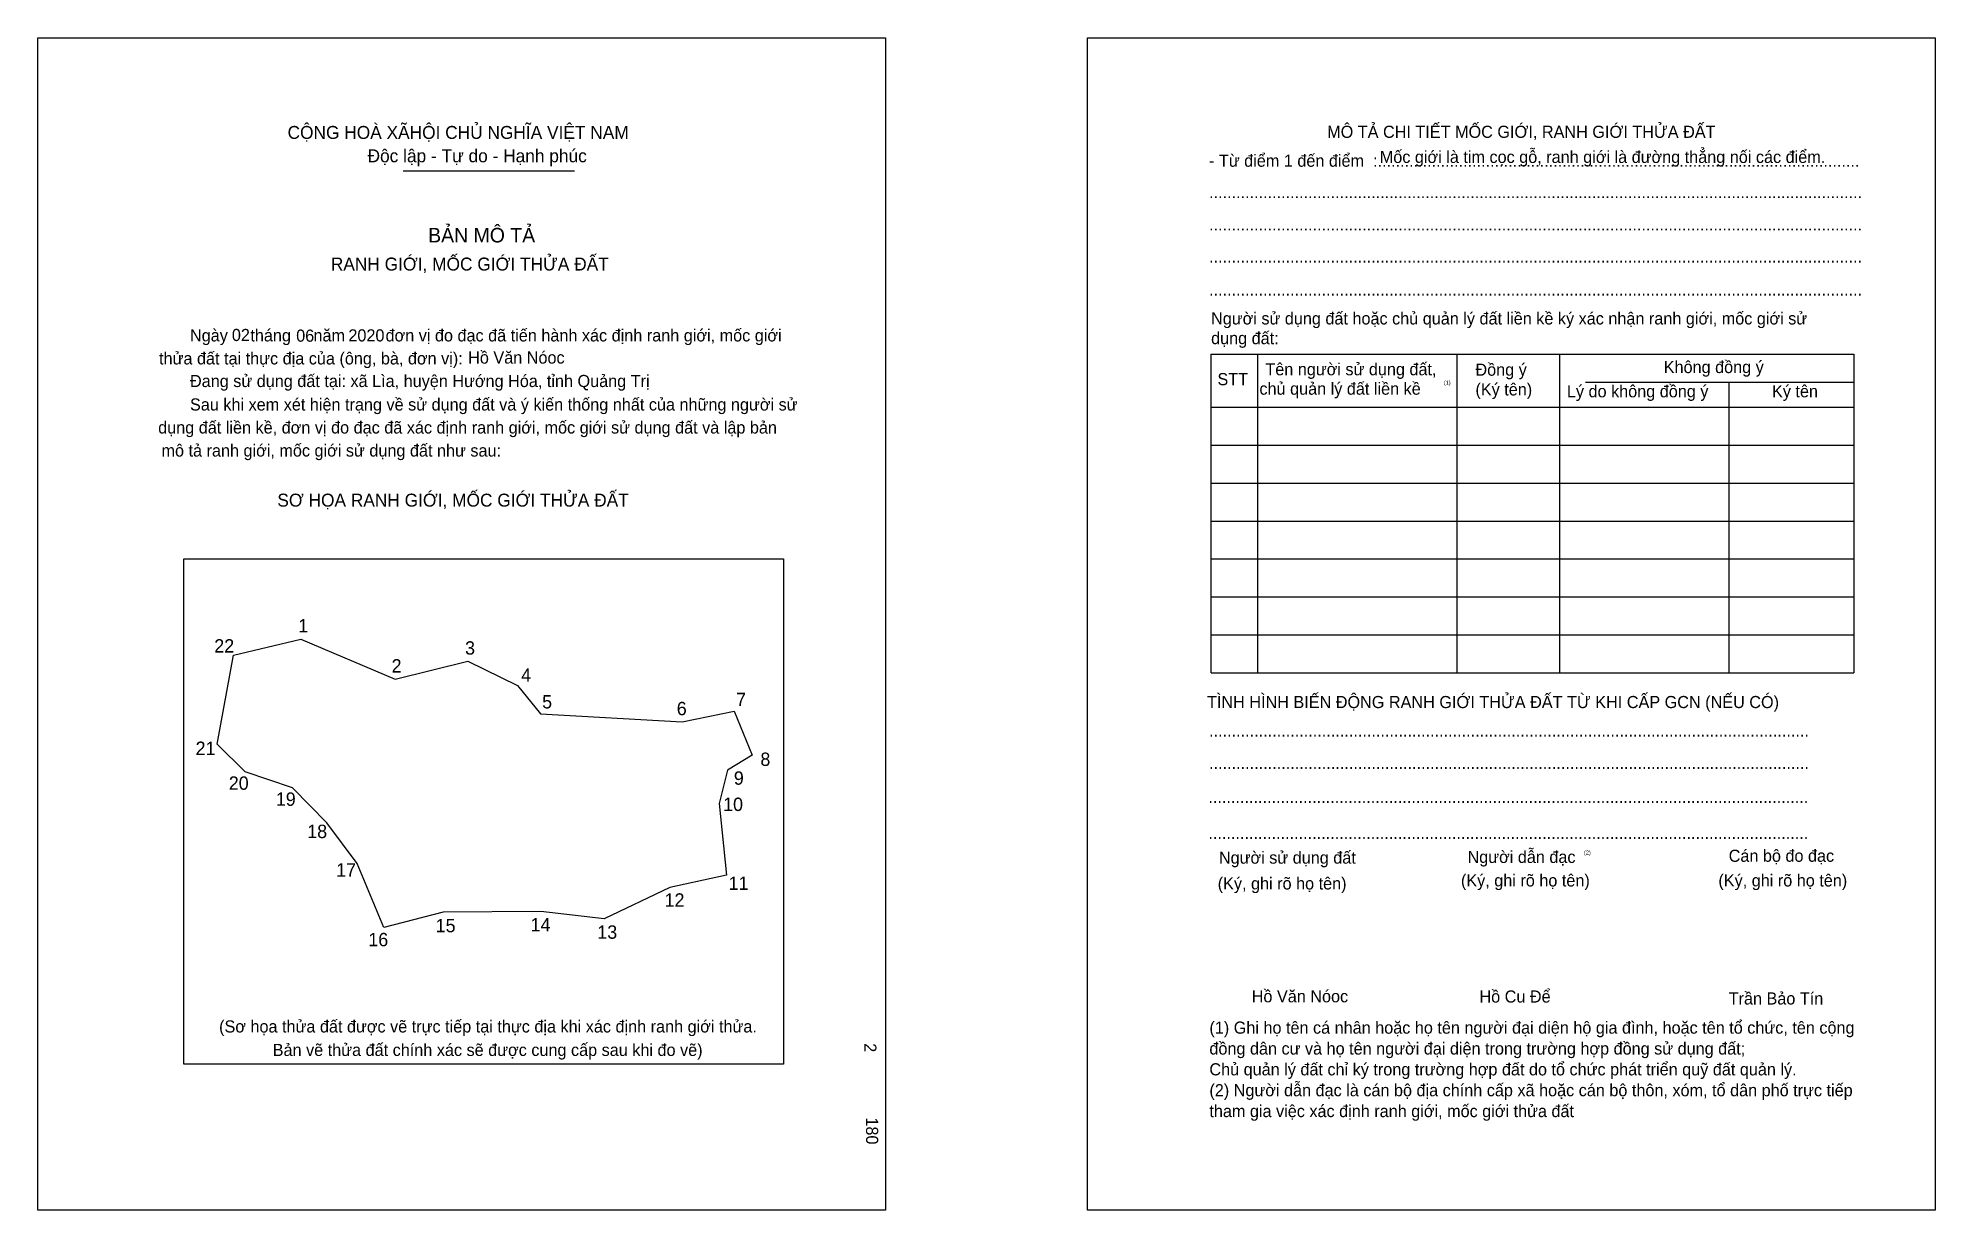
# Model space of a CAD drawing. Extents: x 552123 to 552539, y 1821057 to 1821314.
import ezdxf

# ---------------------------------------------------------------- set-up
doc = ezdxf.new("R2010")
doc.units = 0
for name, color, linetype in [('bmtKhungInTrang1', 7, 'Continuous'), ('bmtKhungInTrang2', 7, 'Continuous'), ('bmtNoiDung', 7, 'Continuous'), ('bmtTemplate', 7, 'Continuous'), ('CanhThua', 7, 'Continuous'), ('SoHieuDinhThua', 7, 'Continuous')]:
    doc.layers.add(name, color=color, linetype=linetype)

msp = doc.modelspace()

# ---------------------------------------------------------------- linework, layer by layer
at = {"layer": 'bmtKhungInTrang1'}
msp.add_lwpolyline([(552122.54, 1821314.04), (552308.48, 1821314.04), (552308.48, 1821056.86), (552122.54, 1821056.86)], close=True, dxfattribs=at)
at = {"layer": 'bmtKhungInTrang2'}
msp.add_lwpolyline([(552352.83, 1821314.04), (552538.77, 1821314.04), (552538.77, 1821056.86), (552352.83, 1821056.86)], close=True, dxfattribs=at)
at = {"layer": 'bmtTemplate'}
for p, q in [((552202.67, 1821284.89), (552240.27, 1821284.89)), ((552390.13, 1821244.67), (552390.13, 1821174.76)), ((552433.87, 1821244.67), (552433.87, 1821174.76)), ((552456.37, 1821244.76), (552456.37, 1821174.76)), ((552520.96, 1821244.67), (552520.96, 1821174.76)), ((552462.08, 1821238.52), (552520.96, 1821238.52)), ((552379.93, 1821233.02), (552520.96, 1821233.02)), ((552379.93, 1821224.7), (552520.96, 1821224.7)), ((552379.93, 1821216.38), (552520.96, 1821216.38)), ((552379.93, 1821208.05), (552520.96, 1821208.05)), ((552379.93, 1821199.73), (552520.96, 1821199.73)), ((552379.93, 1821191.41), (552520.96, 1821191.41)), ((552379.93, 1821183.08), (552520.96, 1821183.08)), ((552379.93, 1821174.76), (552520.96, 1821174.76))]:
    msp.add_line(p, q, dxfattribs=at)
for points in [[(552379.84, 1821244.67), (552520.96, 1821244.67)], [(552379.84, 1821244.67), (552379.84, 1821174.76)], [(552493.52, 1821238.43), (552493.52, 1821174.76)]]:
    msp.add_lwpolyline(points, dxfattribs=at)
msp.add_lwpolyline([(552154.53, 1821088.89), (552154.53, 1821199.72), (552286.1, 1821199.72), (552286.1, 1821088.89)], close=True, dxfattribs=at)
at = {"layer": 'CanhThua'}
for p, q in [((552165.43, 1821178.63), (552180.2, 1821182.13)), ((552180.2, 1821182.13), (552200.9, 1821173.34)), ((552161.83, 1821159.07), (552165.43, 1821178.63)), ((552200.9, 1821173.34), (552216.85, 1821177.28)), ((552216.85, 1821177.28), (552227.73, 1821171.95)), ((552227.73, 1821171.95), (552232.77, 1821165.77)), ((552232.77, 1821165.77), (552263.92, 1821163.98)), ((552263.92, 1821163.98), (552275.32, 1821166.32)), ((552275.32, 1821166.32), (552279.22, 1821156.69)), ((552168.04, 1821153.04), (552161.83, 1821159.07)), ((552279.22, 1821156.69), (552273.84, 1821153.38)), ((552178.36, 1821149.51), (552168.04, 1821153.04)), ((552273.84, 1821153.38), (552272.03, 1821146.1)), ((552185.89, 1821141.86), (552178.36, 1821149.51)), ((552272.03, 1821146.1), (552273.61, 1821130.31)), ((552192.58, 1821132.93), (552185.89, 1821141.86)), ((552198.42, 1821118.84), (552192.58, 1821132.93)), ((552261.15, 1821127.66), (552246.77, 1821120.75)), ((552273.61, 1821130.31), (552261.15, 1821127.66)), ((552211.44, 1821122.2), (552198.42, 1821118.84)), ((552232.87, 1821122.4), (552211.44, 1821122.2)), ((552246.77, 1821120.75), (552232.87, 1821122.4))]:
    msp.add_line(p, q, dxfattribs=at)

# ---------------------------------------------------------------- texts
at = {"layer": 'bmtNoiDung'}
for s, height, p in [('02', 2.66, (552165.09, 1821247.54)), ('06', 2.66, (552179.2, 1821247.39)), ('2020', 2.66, (552190.65, 1821247.45)), ('Hồ Văn Nóoc', 2.6605, (552216.93, 1821242.59)), ('Hồ Văn Nóoc', 2.6605, (552388.84, 1821102.44))]:
    msp.add_text(s, height=height, dxfattribs=at).set_placement(p)
for s, height, p in [('2', 2.66, (552303.85, 1821093.47)), ('180', 2.661, (552304.23, 1821077.19))]:
    msp.add_text(s, height=height, rotation=270, dxfattribs=at).set_placement(p)
at = {"layer": 'bmtTemplate'}
for s, height, p in [('CỘNG HOÀ XÃHỘI CHỦ NGHĨA VIỆT NAM', 2.8379, (552177.31, 1821291.89)), ('MÔ TẢ CHI TIẾT MỐC GIỚI, RANH GIỚI THỬA ĐẤT', 2.6595, (552405.4, 1821292.12)), ('Độc lập - Tự do - Hạnh phúc', 2.8379, (552194.86, 1821286.76)), ('Mốc giới là tim cọc gỗ, ranh giới là đường thẳng nối các điểm.', 2.6595, (552416.94, 1821286.61)), ('- Từ điểm 1 đến điểm  :...........................................................................................................', 2.65949, (552379.48, 1821285.78)), ('.................................................................................................................................................', 2.65949, (552379.48, 1821278.89)), ('BẢN MÔ TẢ', 3.193, (552208.15, 1821269.17)), ('.................................................................................................................................................', 2.65949, (552379.48, 1821271.81)), ('RANH GIỚI, MỐC GIỚI THỬA ĐẤT', 2.8379, (552186.8, 1821263.01)), ('.................................................................................................................................................', 2.65949, (552379.48, 1821264.74)), ('.................................................................................................................................................', 2.65949, (552379.48, 1821257.49)), ('Người sử dụng đất hoặc chủ quản lý đất liền kề ký xác nhận ranh giới, mốc giới sử', 2.6595, (552379.93, 1821251.17)), ('Ngày     tháng     năm         đơn vị đo đạc đã tiến hành xác định ranh giới, mốc giới ', 2.6605, (552155.9, 1821247.45)), ('dụng đất:', 2.659, (552379.93, 1821246.84)), ('thửa đất tại thực địa của (ông, bà, đơn vị):', 2.6605, (552149.12, 1821242.4)), ('Đang sử dụng đất tại: xã Lìa, huyện Hướng Hóa, tỉnh Quảng Trị', 2.6605, (552155.9, 1821237.44)), ('STT', 2.659, (552381.32, 1821237.85)), ('Tên người sử dụng đất,', 2.6595, (552391.84, 1821240.02)), ('Đồng ý', 2.659, (552437.93, 1821239.93)), ('Không đồng ý', 2.6595, (552479.24, 1821240.51)), ('chủ quản lý đất liền kề', 2.6595, (552390.54, 1821235.76)), ('(1)', 0.887, (552430.99, 1821237.95)), ('(Ký tên)', 2.659, (552437.93, 1821235.6)), ('Lý do không đồng ý', 2.6595, (552458, 1821235.19)), ('Ký tên', 2.659, (552503, 1821235.19)), ('Sau khi xem xét hiện trạng về sử dụng đất và ý kiến thống nhất của những người sử ', 2.6605, (552155.9, 1821232.29)), ('dụng đất liền kề, đơn vị đo đạc đã xác định ranh giới, mốc giới sử dụng đất và lập bản', 2.6605, (552148.92, 1821227.24)), ('mô tả ranh giới, mốc giới sử dụng đất như sau:', 2.6605, (552149.65, 1821222.19)), ('SƠ HỌA RANH GIỚI, MỐC GIỚI THỬA ĐẤT', 2.8379, (552175.07, 1821211.21)), ('TÌNH HÌNH BIẾN ĐỘNG RANH GIỚI THỬA ĐẤT TỪ KHI CẤP GCN (NẾU CÓ)', 2.6595, (552379.03, 1821167)), ('.....................................................................................................................................', 2.66348, (552379.48, 1821160.74)), ('.....................................................................................................................................', 2.66348, (552379.48, 1821153.66)), ('.....................................................................................................................................', 2.66348, (552379.34, 1821146.17)), ('.....................................................................................................................................', 2.66348, (552379.34, 1821138.27)), ('Người sử dụng đất', 2.6595, (552381.65, 1821132.86)), ('Người dẫn đạc', 2.6595, (552436.19, 1821133.02)), ('(2)', 0.887, (552461.73, 1821134.86)), ('Cán bộ đo đạc', 2.6595, (552493.49, 1821133.27)), ('(Ký, ghi rõ họ tên)', 2.6595, (552381.38, 1821127.2)), ('(Ký, ghi rõ họ tên)', 2.6595, (552434.75, 1821127.86)), ('(Ký, ghi rõ họ tên)', 2.6595, (552491.23, 1821127.86)), ('Hồ Cu Để', 2.659, (552438.81, 1821102.39)), ('Trần Bảo Tín', 2.6595, (552493.49, 1821101.96)), ('(Sơ họa thửa đất được vẽ trực tiếp tại thực địa khi xác định ranh giới thửa.', 2.6605, (552162.29, 1821095.82)), ('(1) Ghi họ tên cá nhân hoặc họ tên người đại diện hộ gia đình, hoặc tên tổ chức, tên cộng', 2.6595, (552379.56, 1821095.56)), ('Bản vẽ thửa đất chính xác sẽ được cung cấp sau khi đo vẽ)', 2.6605, (552174.05, 1821090.67)), ('đồng dân cư và họ tên người đại diện trong trường hợp đồng sử dụng đất;', 2.6595, (552379.56, 1821090.98)), ('Chủ quản lý đất chỉ ký trong trường hợp đất do tổ chức phát triển quỹ đất quản lý.', 2.6595, (552379.56, 1821086.41)), ('(2) Người dẫn đạc là cán bộ địa chính cấp xã hoặc cán bộ thôn, xóm, tổ dân phố trực tiếp', 2.6595, (552379.56, 1821081.83)), ('tham gia việc xác định ranh giới, mốc giới thửa đất', 2.6595, (552379.56, 1821077.25))]:
    msp.add_text(s, height=height, dxfattribs=at).set_placement(p)
at = {"layer": 'SoHieuDinhThua'}
for s, height, p in [('1', 2.93, (552179.63, 1821183.59)), ('22', 2.935, (552161.23, 1821179.18)), ('3', 2.93, (552216.26, 1821178.73)), ('2', 2.93, (552200.14, 1821174.8)), ('4', 2.93, (552228.55, 1821172.78)), ('5', 2.93, (552233.16, 1821166.92)), ('7', 2.93, (552275.72, 1821167.44)), ('6', 2.93, (552262.7, 1821165.44)), ('21', 2.935, (552157.13, 1821156.71)), ('8', 2.93, (552281.05, 1821154.31)), ('9', 2.93, (552275.22, 1821150.18)), ('20', 2.935, (552164.41, 1821149.07)), ('19', 2.935, (552174.73, 1821145.56)), ('10', 2.935, (552272.87, 1821144.42)), ('18', 2.935, (552181.62, 1821138.48)), ('17', 2.935, (552187.96, 1821130.01)), ('11', 2.935, (552274.08, 1821127.11)), ('12', 2.935, (552260.02, 1821123.42)), ('15', 2.935, (552209.8, 1821117.82)), ('14', 2.935, (552230.62, 1821118)), ('13', 2.935, (552245.27, 1821116.39)), ('16', 2.935, (552195.03, 1821114.74))]:
    msp.add_text(s, height=height, dxfattribs=at).set_placement(p)

doc.saveas('drawing.dxf')
